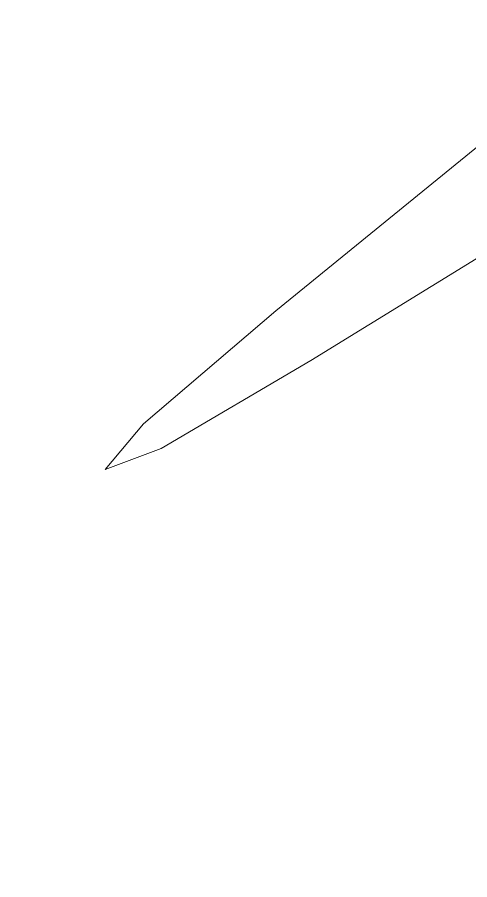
# Model space of a CAD drawing. Extents: x 2498567 to 2501210, y 7092229 to 7094464.
# Drawn here: x 2499900.065 to 2499902.502, y 7093237.044 to 7093241.695 of the extents above; entities that cross this region are included whole.
import ezdxf

# ---------------------------------------------------------------- set-up
doc = ezdxf.new("R2010")
doc.units = 0
doc.header["$MEASUREMENT"] = 0
doc.linetypes.add('DGN Style 5', pattern=[531.948115, 227.977763, -303.970351])
doc.linetypes.add('HIDDEN', pattern=[0.375, 0.25, -0.125])
doc.layers.add('GRID', color=254, linetype='HIDDEN')
doc.layers.add('Level 35', color=254, linetype='Continuous', lineweight=0)

msp = doc.modelspace()

# ---------------------------------------------------------------- linework, layer by layer
at = {"layer": 'GRID', "color": 252, "linetype": 'HIDDEN', "lineweight": 0, "ltscale": 35}
msp.add_line((2499573.6614, 7093938.5695), (2500094.8085, 7092820.8962), dxfattribs=at)
at = {"layer": 'Level 35', "color": 35, "linetype": 'DGN Style 5', "lineweight": 0, "flags": 128}
msp.add_lwpolyline([(2499920.5192, 7093254.0669), (2499920.1844, 7093254.323), (2499920.082, 7093254.3816), (2499919.98, 7093254.4006), (2499919.8782, 7093254.38), (2499919.7768, 7093254.3199), (2499918.7089, 7093253.477), (2499918.4789, 7093253.298), (2499918.2465, 7093253.1221), (2499918.0118, 7093252.9494), (2499917.7747, 7093252.7799), (2499911.6031, 7093248.4293), (2499911.4213, 7093248.3118), (2499911.2319, 7093248.2101), (2499911.0348, 7093248.1241), (2499910.8301, 7093248.054), (2499910.1487, 7093247.8506), (2499910.003, 7093247.806), (2499909.858, 7093247.7597), (2499909.7135, 7093247.7114), (2499909.5696, 7093247.6613), (2499908.193, 7093247.1718), (2499907.9236, 7093247.0425), (2499907.7054, 7093246.8645), (2499907.5384, 7093246.6378), (2499907.4225, 7093246.3624), (2499907.0738, 7093245.2045), (2499907.0128, 7093245.0351), (2499906.9346, 7093244.8752), (2499906.8394, 7093244.7249), (2499906.7271, 7093244.5841), (2499906.3322, 7093244.1398), (2499906.2458, 7093244.0465), (2499906.1559, 7093243.9568), (2499906.0625, 7093243.8708), (2499905.9656, 7093243.7885), (2499901.457, 7093240.1112), (2499900.7443, 7093239.5035), (2499900.5384, 7093239.2564), (2499900.8394, 7093239.3699), (2499901.6471, 7093239.8439), (2499907.7708, 7093243.6197), (2499908.005, 7093243.7603), (2499908.2425, 7093243.8952), (2499908.4831, 7093244.0243), (2499908.7268, 7093244.1477), (2499909.5283, 7093244.5414), (2499909.6983, 7093244.6288), (2499909.8648, 7093244.7221), (2499910.0278, 7093244.8214), (2499910.1873, 7093244.9266), (2499919.0422, 7093250.9993), (2499919.2812, 7093251.1642), (2499919.5193, 7093251.3304), (2499919.7564, 7093251.4979), (2499919.9926, 7093251.6668), (2499920.7626, 7093252.2206), (2499920.9268, 7093252.3404), (2499921.0894, 7093252.4623), (2499921.2503, 7093252.5863), (2499921.4096, 7093252.7125), (2499924.0569, 7093254.8389), (2499924.4687, 7093255.2041), (2499924.5695, 7093255.3884), (2499924.3594, 7093255.3919), (2499923.8384, 7093255.2145), (2499920.8307, 7093254.0237), (2499920.7482, 7093254.0014), (2499920.6688, 7093254.0012), (2499920.5925, 7093254.0231), (2499920.5192, 7093254.0669)], dxfattribs=at)

doc.saveas('drawing.dxf')
